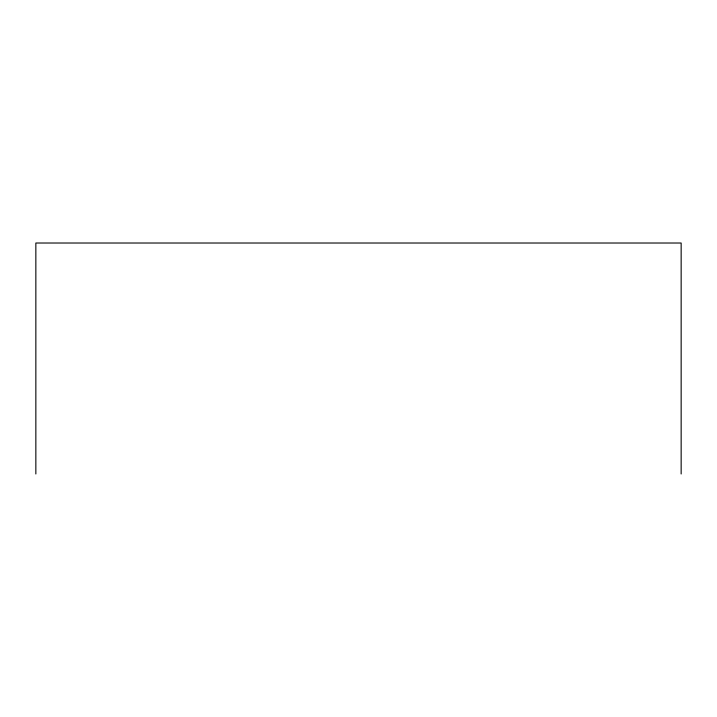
<?xml version="1.0" encoding="UTF-8"?>
<svg xmlns="http://www.w3.org/2000/svg" width="717" height="717" viewBox="0 0 717 717"><rect width="100%" height="100%" fill="white"/><g stroke="black" fill="none" stroke-linecap="round" stroke-linejoin="round"><path stroke-width="1.08" d="M681.15 473.982L681.15 243.018L35.85 243.018L35.85 473.982"/></g></svg>
